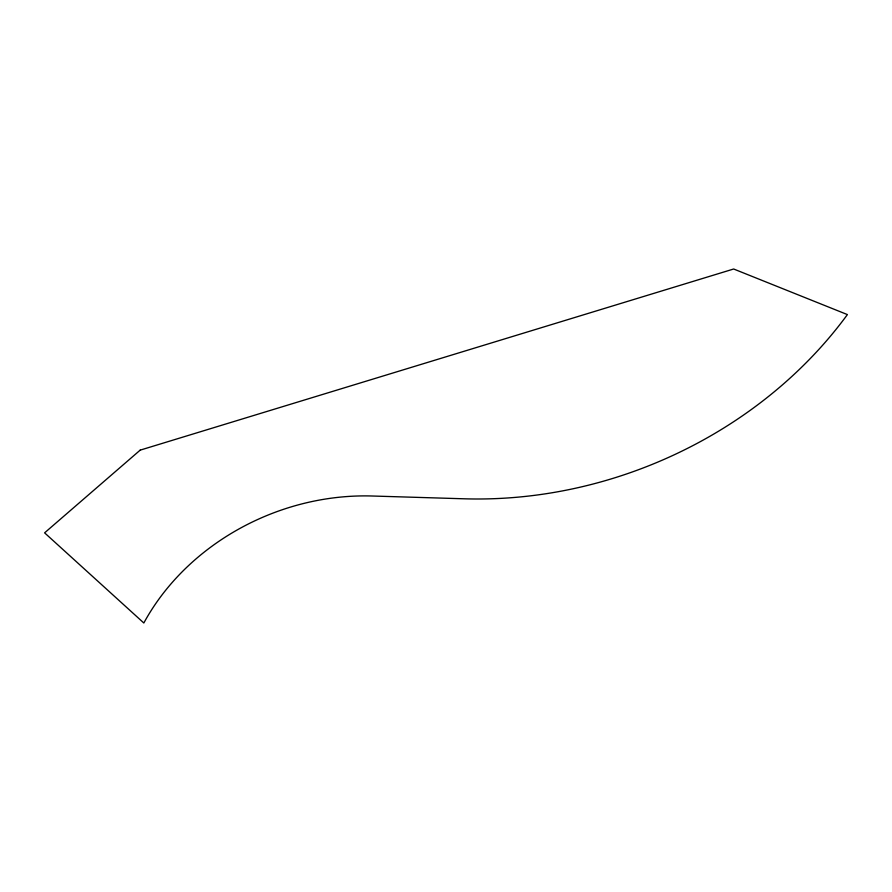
<?xml version="1.0" encoding="UTF-8"?>
<svg xmlns="http://www.w3.org/2000/svg" width="892" height="892" viewBox="0 0 892 892"><rect width="100%" height="100%" fill="white"/><g stroke="black" fill="none" stroke-linecap="round" stroke-linejoin="round"><path stroke-width="1.34" d="M140.178 450.137L44.6 532.847L143.835 622.995A223.424 188.435 -21.7 0 1 372.22 496.008L464.23 498.795A402.493 339.462 -21.7 0 0 847.4 314.586L733.67 269.005L140.178 450.137"/></g></svg>
